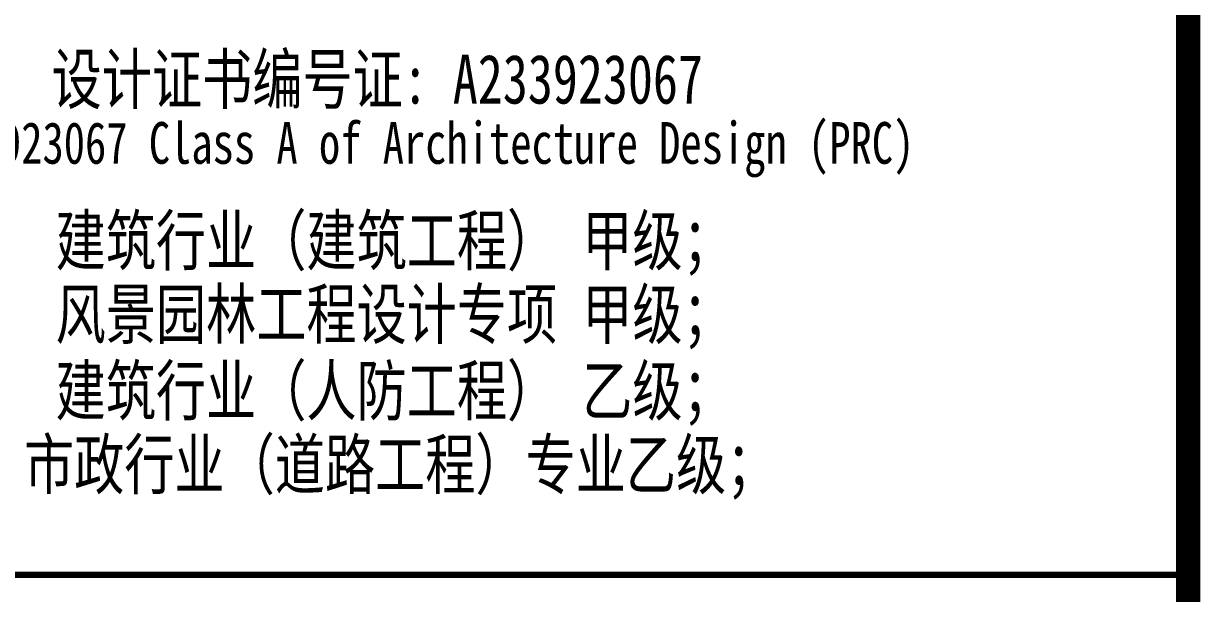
# Model space of a CAD drawing. Extents: x 1738711 to 2346805, y 1189731 to 2516152.
# Drawn here: x 1979058 to 1981458, y 1393028 to 1394190 of the extents above; entities that cross this region are included whole.
import ezdxf
from ezdxf.enums import TextEntityAlignment as Align

# ---------------------------------------------------------------- set-up
doc = ezdxf.new("R2010")
doc.units = 0
doc.header["$LTSCALE"] = 1000
doc.header["$MEASUREMENT"] = 0
doc.layers.add('TK', color=4, linetype='Continuous')
doc.styles.add('宋体', font='SIMSUN.TTF', dxfattribs={"width": 0.75})

# ---------------------------------------------------------------- blocks, each defined once
blk = doc.blocks.new('资质')
at = {"layer": 'TK', "color": 7, "const_width": 25}
blk.add_lwpolyline([(250, 8700), (6750, 8700), (6750, 0), (250, 0)], close=True, dxfattribs=at)
at = {"layer": 'TK', "color": 7, "style": '宋体', "width": 0.75}
for s, height, p in [('设计证书编号证: A233923067 ', 200, (2114, 1921.4)), ('No. A233923067 Class A of Architecture Design (PRC)', 170, (1209.4, 1676.1)), ('建筑行业（建筑工程） 甲级；', 200, (2130.2, 1263.2)), ('风景园林工程设计专项 甲级；', 200, (2130.2, 963.2)), ('建筑行业（人防工程） 乙级；', 200, (2130.2, 651)), ('市政行业（道路工程）专业乙级；', 200, (2001.2, 350.3))]:
    blk.add_text(s, height=height, dxfattribs=at).set_placement(p)
blk = doc.blocks.new('hjashrtahreahe')
at = {"layer": 'TK', "color": 3, "const_width": 100}
blk.add_lwpolyline([(2500, 1000), (2500, 58400), (83100, 58400), (83100, 1000)], close=True, dxfattribs=at)
at = {"layer": 'TK', "color": 7, "const_width": 25}
blk.add_lwpolyline([(76600, 49700), (83100, 49700)], dxfattribs=at)
at = {"layer": 'TK', "color": 1}
blk.add_blockref('资质', (76350, 49700), dxfattribs=at)
at = {"layer": 'TK', "style": '宋体', "width": 0.75}
for tag, height, p in [('项目负责人', 350, (6002.9, 57088.7)), ('专业负责人', 350, (6002.9, 56223.7)), ('设计人', 350, (6002.9, 55419.4)), ('版号1', 250, (77303.9, 22193.4)), ('时间1', 250, (82405.3, 22193.4)), ('版号2', 250, (77303.9, 21593.4)), ('时间2', 250, (82405.3, 21593.4)), ('版号3', 250, (77303.9, 20993.4)), ('时间3', 250, (82405.3, 20993.4)), ('建筑会签', 0.0001, (78977.9, 2403.2)), ('电气会签', 0.0001, (82127.9, 2403.2)), ('结构会签', 0.0001, (78977.9, 1803.2)), ('暖通会签', 0.0001, (82127.9, 1803.2)), ('给排水会签', 0.0001, (78977.9, 1249.5)), ('智能化会签', 0.0001, (82127.9, 1249.5))]:
    blk.add_attdef(tag, text='', height=height, dxfattribs=at).set_placement(p, align=Align.CENTER)
for tag, p in [('合作设计单位', (80815.9, 48985.9)), ('版号说明1', (79853.9, 22318.2)), ('版号说明2', (79853.9, 21718.2)), ('版号说明3', (79853.9, 21118.2)), ('浙江绿储科技有限公司', (80545.2, 16035.9)), ('百兆瓦级集中式熔盐储能关键', (80545.2, 14953.2)), ('设备研发及制造基地项目', (80545.2, 14603.3)), ('1#研发楼', (80545.2, 13635.9)), ('图名', (80545.2, 12435.9)), ('工程编号', (78977.9, 11460.9)), ('子项编号', (82127.9, 11460.9)), ('建筑', (78977.9, 10710.9)), ('图号', (82127.9, 10710.9)), ('施工图', (78977.9, 9960.9)), ('2023.03', (82127.9, 9960.9)), ('审定', (79352.9, 8460.9)), ('审核', (79352.9, 7710.9)), ('工程负责', (79352.9, 6960.9)), ('专业负责', (79352.9, 6210.9)), ('设计', (79352.9, 5460.9)), ('制图', (79352.9, 4710.9)), ('校对', (79352.9, 3960.9))]:
    blk.add_attdef(tag, text='', height=250, dxfattribs=at).set_placement(p, align=Align.MIDDLE_CENTER)

msp = doc.modelspace()

# ---------------------------------------------------------------- block references
at = {"xscale": 0.5, "yscale": 0.5, "zscale": 0.5}
msp.add_blockref('hjashrtahreahe', (1939883.1, 1368216), dxfattribs=at)

doc.saveas('drawing.dxf')
